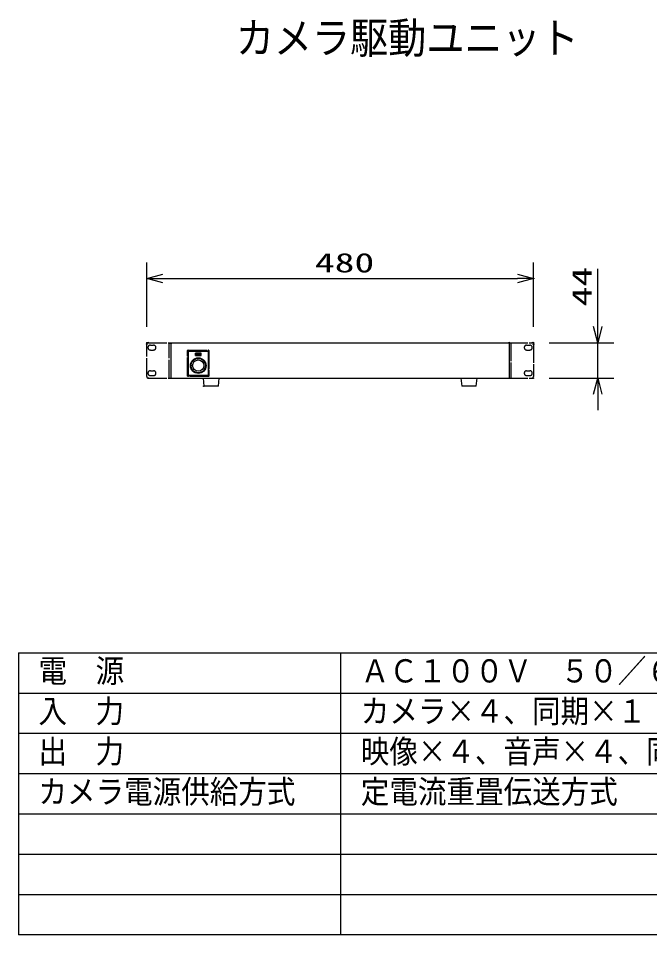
# Model space of a CAD drawing. Units: millimetres, scale not verified. Extents: x -63 to 62, y -56 to 57.
# Drawn here: x -62.5 to 15.8, y -56.5 to 57.3 of the extents above; entities that cross this region are included whole.
import ezdxf
from ezdxf.enums import TextEntityAlignment as Align

# ---------------------------------------------------------------- set-up
doc = ezdxf.new("R2010")
doc.units = ezdxf.units.MM
doc.header["$LTSCALE"] = 0.19027
doc.header["$PDMODE"] = 32
doc.header["$PDSIZE"] = 0.0951
doc.linetypes.add('LONG_DASHED2', pattern=[13, 12, -1])
for name, color, linetype in [('0-0_MOJI1', 2, 'Continuous'), ('0-1_GAIKEI', 1, 'Continuous'), ('0-2_WAKU', 7, 'Continuous')]:
    doc.layers.add(name, color=color, linetype=linetype)
doc.styles.add('ＭＳ ゴシック', font='')
doc.styles.get('ＭＳ ゴシック').set_extended_font_data('MS Gothic')

# ---------------------------------------------------------------- blocks, each defined once
blk = doc.blocks.new('_OPEN30')
at = {"layer": '0-1_GAIKEI', "color": 7}
blk.add_line((0, 0), (-1, 0), dxfattribs=at)
blk.add_lwpolyline([(-1, 0.26795), (0, 0), (-1, -0.26795)], dxfattribs=at)

msp = doc.modelspace()

# ---------------------------------------------------------------- linework, layer by layer
at = {"layer": '0-1_GAIKEI', "color": 7}
for p, q in [((-46.5783, 18.9755), (-46.5783, 26.9755)), ((1.4217, 18.9755), (1.4217, 26.9755)), ((9.3842, 19.0097), (9.3842, 26.1764)), ((-44.5783, 24.9755), (-0.5783, 24.9755)), ((-43.5783, 17.0097), (-1.5783, 17.0097)), ((-43.5783, 17.0097), (-43.5783, 12.6097)), ((-1.5783, 17.0097), (-1.5783, 12.6097)), ((-1.5783, 17.0097), (-1.5783, 16.6097)), ((-1.5783, 16.6097), (-1.5783, 16.4097)), ((3.3842, 17.0097), (11.3842, 17.0097)), ((9.3842, 12.6097), (9.3842, 17.0097)), ((-43.5783, 12.6097), (-1.5783, 12.6097)), ((-43.5783, 12.6097), (-1.5783, 12.6097)), ((-39.5783, 12.6097), (-39.4783, 11.6097)), ((-39.5783, 12.6097), (-39.4783, 11.6097)), ((-37.6783, 11.6097), (-37.5783, 12.6097)), ((-7.5783, 12.6097), (-7.4783, 11.6097)), ((-7.5783, 12.6097), (-7.4783, 11.6097)), ((-5.6783, 11.6097), (-5.5783, 12.6097)), ((3.3842, 12.6097), (11.3842, 12.6097)), ((-38.5783, 11.6097), (-39.4783, 11.6097)), ((-38.5783, 11.6097), (-39.4783, 11.6097)), ((-37.6783, 11.6097), (-38.5783, 11.6097)), ((-37.6783, 11.6097), (-38.5783, 11.6097)), ((-6.5783, 11.6097), (-7.4783, 11.6097)), ((-5.6783, 11.6097), (-6.5783, 11.6097)), ((9.3842, 10.6097), (9.3842, 8.6097))]:
    msp.add_line(p, q, dxfattribs=at)
at = {"layer": '0-1_GAIKEI', "color": 7, "linetype": 'LONG_DASHED2'}
for p, q in [((-46.5783, 12.8097), (-46.5783, 16.8097)), ((-46.5783, 12.8097), (-46.5783, 16.8097)), ((-46.3783, 17.0097), (-43.5783, 17.0097)), ((-46.3783, 17.0097), (-43.5783, 17.0097)), ((-43.7783, 12.6097), (-43.7783, 17.0097)), ((-43.7783, 12.6097), (-43.7783, 17.0097)), ((-1.5783, 17.0097), (1.2217, 17.0097)), ((-1.5783, 17.0097), (1.2217, 17.0097)), ((-1.3783, 17.0097), (-1.3783, 12.6097)), ((-1.3783, 17.0097), (-1.3783, 12.6097)), ((1.4217, 16.8097), (1.4217, 12.8097)), ((1.4217, 16.8097), (1.4217, 12.8097)), ((-46.3783, 12.6097), (-43.5783, 12.6097)), ((-46.3783, 12.6097), (-43.5783, 12.6097)), ((-1.5783, 12.6097), (1.2217, 12.6097)), ((-1.5783, 12.6097), (1.2217, 12.6097))]:
    msp.add_line(p, q, dxfattribs=at)
at = {"layer": '0-1_GAIKEI', "linetype": 'LONG_DASHED2'}
for p, q in [((-46.1283, 16.6997), (-45.7283, 16.6997)), ((-46.1283, 16.6997), (-45.7283, 16.6997)), ((-46.1283, 16.0997), (-45.7283, 16.0997)), ((-46.1283, 16.0997), (-45.7283, 16.0997)), ((-41.4983, 12.8697), (-41.4983, 16.0497)), ((-41.4583, 12.8997), (-41.4583, 16.0197)), ((-41.4483, 16.0997), (-38.9083, 16.0997)), ((-41.4083, 16.0697), (-38.9483, 16.0697)), ((-38.8983, 16.0197), (-38.8983, 12.8997)), ((-38.8583, 16.0497), (-38.8583, 12.8697)), ((0.5717, 16.6997), (0.9717, 16.6997)), ((0.5717, 16.6997), (0.9717, 16.6997)), ((0.5717, 16.0997), (0.9717, 16.0997)), ((0.5717, 16.0997), (0.9717, 16.0997)), ((-46.1283, 13.5197), (-45.7283, 13.5197)), ((-46.1283, 13.5197), (-45.7283, 13.5197)), ((-46.1283, 12.9197), (-45.7283, 12.9197)), ((-46.1283, 12.9197), (-45.7283, 12.9197)), ((-38.9083, 12.8197), (-41.4483, 12.8197)), ((-38.9483, 12.8497), (-41.4083, 12.8497)), ((0.5717, 13.5197), (0.9717, 13.5197)), ((0.5717, 13.5197), (0.9717, 13.5197)), ((0.5717, 12.9197), (0.9717, 12.9197)), ((0.5717, 12.9197), (0.9717, 12.9197))]:
    msp.add_line(p, q, dxfattribs=at)
at = {"layer": '0-1_GAIKEI'}
for p, q in [((-41.4283, 15.9597), (-41.4283, 12.9597)), ((-41.4283, 12.9597), (-41.4283, 15.9597)), ((-41.4136, 15.9951), (-41.3736, 15.9551)), ((-41.3783, 16.0097), (-38.9783, 16.0097)), ((-41.3783, 16.0097), (-38.9783, 16.0097)), ((-41.3383, 15.9697), (-39.0183, 15.9697)), ((-38.9429, 15.9951), (-38.9829, 15.9551)), ((-38.9283, 15.9597), (-38.9283, 12.9597)), ((-38.9283, 15.9597), (-38.9283, 12.9597)), ((-41.3883, 12.9997), (-41.3883, 15.9197)), ((-40.5183, 15.3997), (-40.5183, 15.7197)), ((-39.8383, 15.7197), (-40.5183, 15.7197)), ((-40.5183, 15.7197), (-40.5183, 15.3997)), ((-40.5183, 15.3997), (-39.8383, 15.3997)), ((-40.4533, 15.6597), (-40.4533, 15.4597)), ((-40.4533, 15.6597), (-39.9033, 15.6597)), ((-39.9033, 15.4597), (-40.4533, 15.4597)), ((-39.9033, 15.6597), (-39.9033, 15.4597)), ((-39.8383, 15.3997), (-39.8383, 15.7197)), ((-38.9683, 15.9197), (-38.9683, 12.9997)), ((-41.4136, 12.9244), (-41.3736, 12.9644)), ((-41.3783, 12.9097), (-38.9783, 12.9097)), ((-38.9783, 12.9097), (-41.3783, 12.9097)), ((-39.0183, 12.9497), (-41.3383, 12.9497)), ((-38.9829, 12.9644), (-38.9429, 12.9244))]:
    msp.add_line(p, q, dxfattribs=at)
at = {"layer": '0-1_GAIKEI', "color": 7}
msp.add_lwpolyline([(-5.6783, 11.6097), (-6.5783, 11.6097), (-7.4783, 11.6097)], dxfattribs=at)
at = {"layer": '0-1_GAIKEI'}
for radius in [0.97, 0.9, 0.7]:
    msp.add_circle((-40.1783, 14.1597), radius, dxfattribs=at)
at = {"layer": '0-1_GAIKEI', "color": 7, "linetype": 'LONG_DASHED2'}
for centre, start, end in [((-46.3783, 16.8097), 90, 180), ((-46.3783, 16.8097), 90, 180), ((1.2217, 16.8097), 0, 90), ((1.2217, 16.8097), 0, 90), ((-46.3783, 12.8097), 180, 270), ((-46.3783, 12.8097), 180, 270), ((1.2217, 12.8097), 270, 0), ((1.2217, 12.8097), 270, 0)]:
    msp.add_arc(centre, 0.2, start, end, dxfattribs=at)
at = {"layer": '0-1_GAIKEI', "linetype": 'LONG_DASHED2'}
for centre, start, end in [((-46.1283, 16.3997), 90, 180), ((-46.1283, 16.3997), 90, 180), ((-46.1283, 16.3997), 180, 270), ((-46.1283, 16.3997), 180, 270), ((-45.7283, 16.3997), 270, 90), ((-45.7283, 16.3997), 270, 90), ((0.5717, 16.3997), 90, 270), ((0.5717, 16.3997), 90, 270), ((0.9717, 16.3997), 0, 90), ((0.9717, 16.3997), 0, 90), ((0.9717, 16.3997), 270, 0), ((0.9717, 16.3997), 270, 0), ((-46.1283, 13.2197), 90, 180), ((-46.1283, 13.2197), 90, 180), ((-46.1283, 13.2197), 180, 270), ((-46.1283, 13.2197), 180, 270), ((-45.7283, 13.2197), 270, 90), ((-45.7283, 13.2197), 270, 90), ((0.5717, 13.2197), 90, 270), ((0.5717, 13.2197), 90, 270), ((0.9717, 13.2197), 0, 90), ((0.9717, 13.2197), 0, 90), ((0.9717, 13.2197), 270, 0), ((0.9717, 13.2197), 270, 0)]:
    msp.add_arc(centre, 0.3, start, end, dxfattribs=at)
at = {"layer": '0-1_GAIKEI'}
for centre, start, end in [((-41.4483, 16.0497), 90, 180), ((-41.4083, 16.0197), 90, 180), ((-41.3783, 15.9597), 90, 180), ((-41.3783, 15.9597), 90, 180), ((-41.3383, 15.9197), 90, 180), ((-39.0183, 15.9197), 0, 90), ((-38.9783, 15.9597), 0, 90), ((-38.9783, 15.9597), 0, 90), ((-38.9483, 16.0197), 0, 90), ((-38.9083, 16.0497), 0, 90), ((-41.4483, 12.8697), 180, 270), ((-41.4083, 12.8997), 180, 270), ((-41.3783, 12.9597), 180, 270), ((-41.3783, 12.9597), 180, 270), ((-41.3383, 12.9997), 180, 270), ((-39.0183, 12.9997), 270, 0), ((-38.9783, 12.9597), 270, 0), ((-38.9783, 12.9597), 270, 0), ((-38.9783, 12.9597), 270, 0), ((-38.9483, 12.8997), 270, 0), ((-38.9083, 12.8697), 270, 0)]:
    msp.add_arc(centre, 0.05, start, end, dxfattribs=at)
at = {"layer": '0-1_GAIKEI', "color": 7}
for p in [(-46.5783, 16.8097), (-46.3783, 17.0097), (-43.5783, 16.9097), (-1.5783, 17.0097), (1.4217, 16.8097), (-46.3783, 12.6097), (-39.4783, 11.6097)]:
    msp.add_point(p, dxfattribs=at)
at = {"layer": '0-2_WAKU', "color": 4}
for p, q in [((-62.5093, -21.4917), (62.4907, -21.4917)), ((-62.5093, -21.4917), (-62.5093, -56.4917)), ((-22.5093, -21.4917), (-22.5093, -56.4917)), ((62.4907, -56.4917), (-62.5093, -56.4917))]:
    msp.add_line(p, q, dxfattribs=at)
at = {"layer": '0-2_WAKU', "color": 1}
for p, q in [((-62.5093, -26.4917), (62.4907, -26.4917)), ((-62.5093, -31.4917), (62.4907, -31.4917)), ((-62.5093, -36.4917), (62.4907, -36.4917)), ((-62.5093, -41.4917), (62.4907, -41.4917)), ((-62.5093, -46.4917), (62.4907, -46.4917)), ((-62.5093, -51.4917), (62.4907, -51.4917))]:
    msp.add_line(p, q, dxfattribs=at)
at = {"layer": '0-2_WAKU'}
for p in [(1.4217, 24.9755), (-46.5783, 16.9755), (1.3842, 17.0097), (1.4217, 16.9755), (9.3842, 17.0097), (1.3842, 12.6097)]:
    msp.add_point(p, dxfattribs=at)

# ---------------------------------------------------------------- block references
at = {"layer": '0-1_GAIKEI', "xscale": 2, "yscale": 2}
for p, rotation in [((-46.5783, 24.9755), 180), ((9.3842, 17.0097), 270), ((9.3842, 12.6097), 90)]:
    msp.add_blockref('_OPEN30', p, dxfattribs=dict(at, rotation=rotation))
msp.add_blockref('_OPEN30', (1.4217, 24.9755), dxfattribs=at)

# ---------------------------------------------------------------- texts
at = {"layer": '0-0_MOJI1', "style": 'ＭＳ ゴシック', "width": 0.9}
for s, height, p in [('カメラ駆動ユニット', 3.849, (-35.5093, 51.7681)), ('電\u3000源', 2.886, (-60.0093, -26.0468)), ('ＡＣ１００Ｖ\u3000５０／６０Ｈｚ\u3000約６０Ｗ', 2.886, (-20.0093, -26.0468)), ('入\u3000力', 2.886, (-60.0093, -31.0468)), ('カメラ×４、同期×１', 2.886, (-20.0093, -31.0468)), ('出\u3000力', 2.886, (-60.0093, -36.0469)), ('映像×４、音声×４、同期×１', 2.886, (-20.0093, -36.0469)), ('カメラ電源供給方式\u3000', 2.886, (-60.0093, -41.0469)), ('定電流重畳伝送方式', 2.886, (-20.0093, -41.0469))]:
    msp.add_text(s, height=height, dxfattribs=at).set_placement(p, align=Align.BOTTOM_LEFT)
at = {"layer": '0-1_GAIKEI', "color": 7, "style": 'ＭＳ ゴシック', "width": 1.5}
msp.add_text('480', height=2.405, dxfattribs=at).set_placement((-25.7033, 25.0129), align=Align.BOTTOM_LEFT)
msp.add_text('44', height=2.405, rotation=90, dxfattribs=at).set_placement((9.3468, 21.5097), align=Align.BOTTOM_LEFT)

doc.saveas('drawing.dxf')
